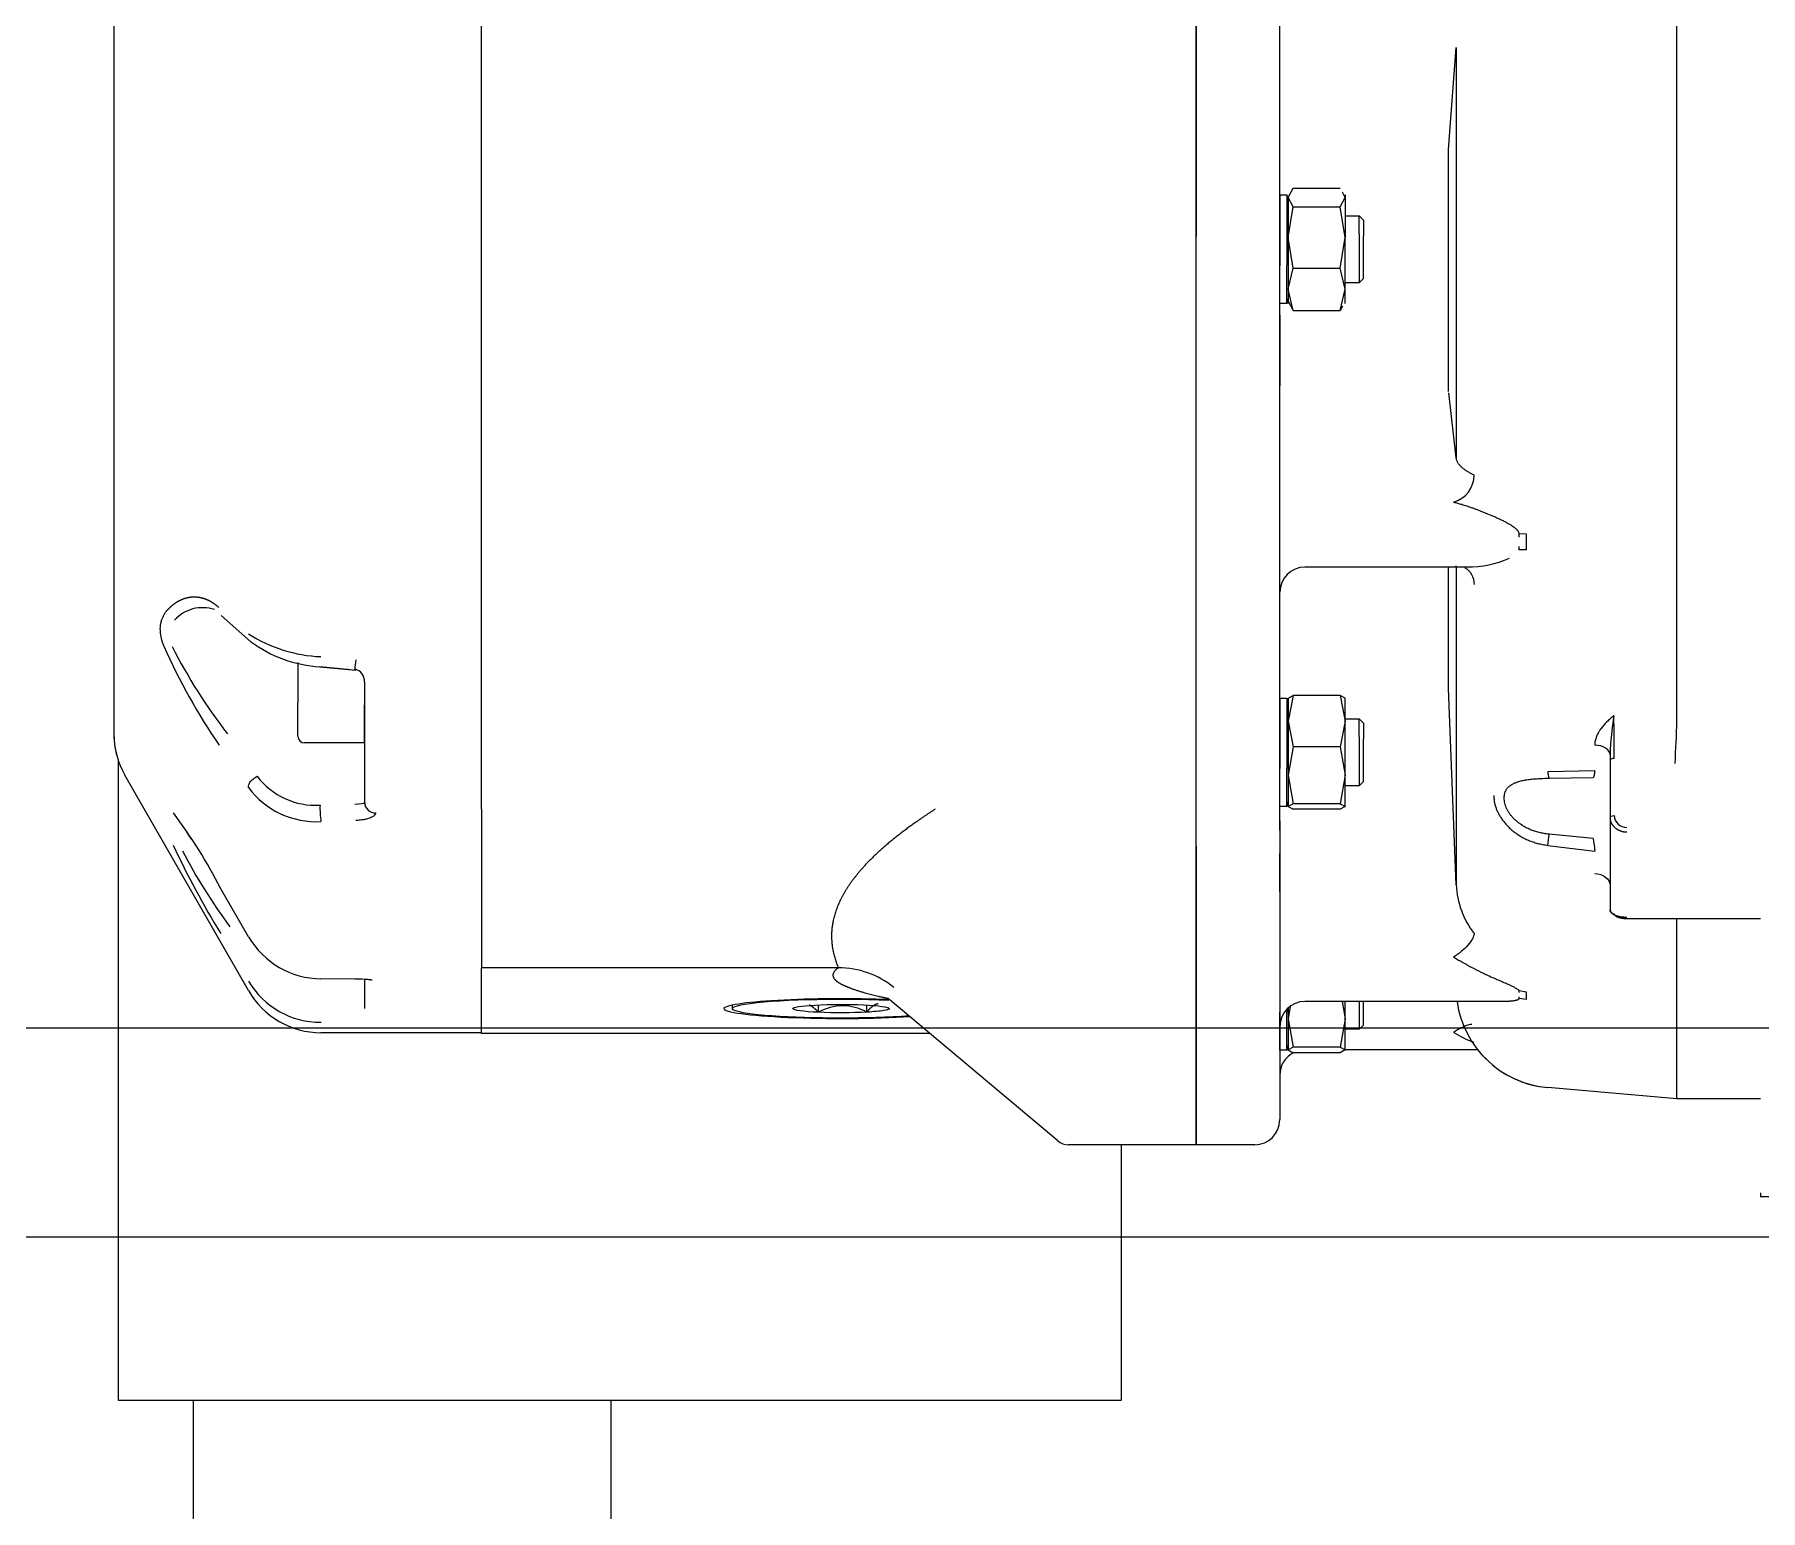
# Model space of a CAD drawing. Extents: x -599358 to 2865263, y -1062760 to 486533.
# Drawn here: x 1001224.8 to 1001549.3, y -671529.7 to -671252.1 of the extents above; entities that cross this region are included whole.
import ezdxf

# ---------------------------------------------------------------- set-up
doc = ezdxf.new("R2010")
doc.units = 0
for name, color, linetype in [('A-LIN-V', 9, 'Continuous'), ('EWHS5T6M-1', 7, 'Continuous'), ('EWHS5T6M-3', 7, 'Continuous'), ('FHSGH10105-主梁-06', 7, 'Continuous'), ('取电臂', 7, 'Continuous')]:
    doc.layers.add(name, color=color, linetype=linetype)

# ---------------------------------------------------------------- blocks, each defined once
blk = doc.blocks.new('G$C20E3758E-M')
at = {"layer": 'EWHS5T6M-1', "color": 3, "linetype": 'Continuous'}
for p, q in [((-1437.81, 2799.8), (-1437.81, 2723.15)), ((-1437.81, 2799.8), (-1437.81, 2723.15)), ((-1317.82, 2753.73), (-1317.82, 2723.15)), ((-1317.82, 2753.73), (-1317.82, 2723.15)), ((-1429.81, 2723.15), (-1357.82, 2723.15)), ((-1429.81, 2723.15), (-1428.81, 2723.15)), ((-1378.82, 2723.15), (-1357.82, 2723.15))]:
    blk.add_line(p, q, dxfattribs=at)
at = {"layer": 'EWHS5T6M-3', "color": 3, "linetype": 'Continuous'}
for p, q in [((-1308.83, 2953.71), (-1308.83, 2862.43)), ((-1308.83, 2789.45), (-1308.83, 2953.71)), ((-1298.83, 2791.38), (-1298.83, 2950.71)), ((-1438.31, 2936.96), (-1438.31, 2823.78)), ((-1438.31, 2936.96), (-1438.31, 2823.78)), ((-1394.32, 2811.78), (-1394.32, 2937.7)), ((-1394.32, 2811.78), (-1394.32, 2937.04)), ((-1251.33, 2804.45), (-1251.33, 2916.24)), ((-1278.65, 2872.83), (-1277.73, 2885.06)), ((-1277.73, 2885.06), (-1277.73, 2835.94)), ((-1278.65, 2843.9), (-1278.65, 2872.83)), ((-1297.83, 2867.11), (-1297.25, 2868.24)), ((-1297.25, 2868.24), (-1291.61, 2868.24)), ((-1298.83, 2867.41), (-1298.83, 2858.95)), ((-1298.83, 2867.41), (-1298, 2867.41)), ((-1298, 2867.41), (-1298, 2858.95)), ((-1298, 2867.41), (-1297.83, 2866.71)), ((-1297.25, 2865.98), (-1297.83, 2867.11)), ((-1297.83, 2867.11), (-1297.83, 2862.31)), ((-1297.83, 2862.31), (-1297.25, 2865.98)), ((-1297.25, 2865.98), (-1291.61, 2865.98)), ((-1291.61, 2865.98), (-1291.03, 2867.11)), ((-1291.03, 2862.31), (-1291.61, 2865.98)), ((-1291.03, 2867.11), (-1291.34, 2867.73)), ((-1291.03, 2867.41), (-1291.03, 2867.11)), ((-1291.03, 2867.11), (-1291.03, 2862.31)), ((-1291.03, 2864.91), (-1289.33, 2864.91)), ((-1289.33, 2862.76), (-1289.33, 2864.91)), ((-1289.33, 2864.91), (-1288.83, 2864.41)), ((-1288.83, 2864.41), (-1288.83, 2862.53)), ((-1308.83, 2753.73), (-1308.83, 2862.43)), ((-1297.25, 2858.65), (-1297.83, 2862.31)), ((-1297.83, 2862.31), (-1297.83, 2856.12)), ((-1291.61, 2858.65), (-1291.03, 2862.31)), ((-1291.03, 2856.12), (-1291.03, 2862.31)), ((-1289.33, 2862.76), (-1289.33, 2856.91)), ((-1288.83, 2857.41), (-1288.83, 2862.53)), ((-1298.83, 2854.41), (-1298.83, 2858.95)), ((-1298, 2854.41), (-1298, 2858.95)), ((-1297.83, 2856.12), (-1297.25, 2858.65)), ((-1297.25, 2858.65), (-1291.61, 2858.65)), ((-1291.03, 2856.12), (-1291.61, 2858.65)), ((-1297.83, 2856.12), (-1297.83, 2854.41)), ((-1297.25, 2853.58), (-1297.83, 2856.12)), ((-1291.61, 2853.58), (-1291.03, 2856.12)), ((-1289.33, 2856.91), (-1291.03, 2856.91)), ((-1291.03, 2854.41), (-1291.03, 2856.12)), ((-1288.83, 2857.41), (-1289.33, 2856.91)), ((-1298, 2854.41), (-1298.83, 2854.41)), ((-1297.83, 2855.11), (-1298, 2854.41)), ((-1297.83, 2854.71), (-1297.25, 2853.58)), ((-1297.25, 2853.58), (-1291.61, 2853.58)), ((-1291.34, 2854.09), (-1291.61, 2853.58)), ((-1298.83, 2853.03), (-1298.83, 2844.57)), ((-1298.83, 2840.03), (-1298.83, 2844.57)), ((-1277.73, 2835.94), (-1278.63, 2843.72)), ((-1270.23, 2826.86), (-1270.24, 2826.46)), ((-1269.33, 2826.79), (-1270.23, 2826.86)), ((-1269.33, 2824.94), (-1269.33, 2826.79)), ((-1270.24, 2825.35), (-1270.23, 2824.95)), ((-1269.33, 2824.94), (-1270.23, 2824.95)), ((-1438.31, 2823.78), (-1438.31, 2809.94)), ((-1438.31, 2823.78), (-1438.31, 2809.94)), ((-1276.42, 2822.86), (-1295.83, 2822.86)), ((-1278.65, 2818.21), (-1278.65, 2822.86)), ((-1277.78, 2823.03), (-1277.73, 2822.6)), ((-1277.73, 2822.6), (-1277.73, 2801.27)), ((-1421.94, 2813.93), (-1425.48, 2817.07)), ((-1278.65, 2808.34), (-1278.65, 2818.21)), ((-1416.31, 2811.45), (-1416.31, 2806.61)), ((-1413.66, 2810.91), (-1409.79, 2810.55)), ((-1410.34, 2810.6), (-1413.66, 2810.91)), ((-1409.77, 2810.54), (-1410.34, 2810.6)), ((-1409.38, 2810.5), (-1409.8, 2810.54)), ((-1394.32, 2793.9), (-1394.32, 2811.78)), ((-1394.32, 2793.9), (-1394.32, 2811.78)), ((-1438.31, 2809.94), (-1438.31, 2802.92)), ((-1438.31, 2809.94), (-1438.31, 2802.92)), ((-1408.32, 2809.11), (-1408.32, 2795.12)), ((-1408.32, 2809.08), (-1408.32, 2806.37)), ((-1277.73, 2784.83), (-1278.65, 2808.34)), ((-1416.31, 2802.62), (-1416.31, 2806.61)), ((-1408.32, 2801.82), (-1408.32, 2806.37)), ((-1298.83, 2807.19), (-1298.83, 2798.74)), ((-1298.83, 2807.19), (-1298, 2807.19)), ((-1298, 2807.19), (-1298, 2798.74)), ((-1298, 2807.19), (-1297.83, 2806.49)), ((-1297.25, 2807.5), (-1297.83, 2804.42)), ((-1297.83, 2807.19), (-1297.83, 2804.42)), ((-1297.74, 2807.22), (-1297.25, 2807.5)), ((-1291.61, 2807.5), (-1297.25, 2807.5)), ((-1291.03, 2807.17), (-1291.61, 2807.5)), ((-1291.61, 2807.5), (-1291.03, 2804.42)), ((-1291.03, 2804.42), (-1291.03, 2807.19)), ((-1416.31, 2804.86), (-1416.32, 2804.85)), ((-1297.83, 2804.42), (-1297.25, 2801.35)), ((-1297.83, 2804.42), (-1297.83, 2797.95)), ((-1291.03, 2804.42), (-1291.61, 2801.35)), ((-1291.03, 2804.69), (-1289.33, 2804.69)), ((-1291.03, 2797.95), (-1291.03, 2804.42)), ((-1289.33, 2802.54), (-1289.33, 2804.69)), ((-1289.33, 2804.69), (-1288.83, 2804.19)), ((-1288.83, 2804.19), (-1288.83, 2802.31)), ((-1251.33, 2804.44), (-1251.33, 2804.45)), ((-1289.33, 2802.54), (-1289.33, 2796.7)), ((-1288.83, 2797.2), (-1288.83, 2802.31)), ((-1408.32, 2801.82), (-1415.51, 2801.82)), ((-1297.25, 2801.35), (-1297.83, 2797.95)), ((-1291.61, 2801.35), (-1297.25, 2801.35)), ((-1291.61, 2801.35), (-1291.03, 2797.95)), ((-1277.73, 2801.27), (-1277.73, 2784.83)), ((-1259.33, 2800.45), (-1259.33, 2799.72)), ((-1437.81, 2799.8), (-1437.81, 2723.15)), ((-1437.81, 2799.8), (-1437.81, 2723.15)), ((-1422.22, 2772.17), (-1436.99, 2797.95)), ((-1408.32, 2797.91), (-1408.32, 2795.12)), ((-1298.83, 2794.2), (-1298.83, 2798.74)), ((-1298, 2794.2), (-1298, 2798.74)), ((-1297.83, 2797.95), (-1297.25, 2794.55)), ((-1297.83, 2797.95), (-1297.83, 2794.22)), ((-1291.03, 2797.95), (-1291.61, 2794.55)), ((-1291.03, 2794.22), (-1291.03, 2797.95)), ((-1261.16, 2798.49), (-1266.78, 2798.38)), ((-1259.33, 2799.72), (-1259.33, 2792.88)), ((-1289.33, 2796.7), (-1291.03, 2796.7)), ((-1288.83, 2797.2), (-1289.33, 2796.7)), ((-1266.61, 2797.6), (-1261.33, 2797.68)), ((-1408.32, 2795.12), (-1408.32, 2794.67)), ((-1394.32, 2793.9), (-1394.32, 2775.35)), ((-1394.32, 2793.9), (-1394.32, 2774.9)), ((-1298, 2794.2), (-1298.83, 2794.2)), ((-1297.83, 2794.9), (-1298, 2794.2)), ((-1297.25, 2794.55), (-1297.83, 2794.22)), ((-1297.83, 2794.22), (-1297.25, 2793.89)), ((-1297.83, 2794.2), (-1297.83, 2794.22)), ((-1291.61, 2794.55), (-1297.25, 2794.55)), ((-1291.61, 2793.89), (-1297.25, 2793.89)), ((-1291.61, 2794.55), (-1291.03, 2794.22)), ((-1291.03, 2794.22), (-1291.61, 2793.89)), ((-1298.83, 2792.48), (-1298.83, 2788.57)), ((-1259.33, 2792.88), (-1259.33, 2781.84)), ((-1298.83, 2791.38), (-1298.83, 2756.73)), ((-1266.78, 2789.56), (-1261.16, 2788.85)), ((-1261.33, 2790.37), (-1266.61, 2790.88)), ((-1308.83, 2789.45), (-1308.83, 2753.73)), ((-1298.83, 2784.03), (-1298.83, 2788.57)), ((-1422.2, 2778.62), (-1425.51, 2784.36)), ((-1241.33, 2780.78), (-1257.33, 2780.78)), ((-1251.33, 2759.23), (-1251.33, 2780.78)), ((-1298.83, 2778.04), (-1298.83, 2769.59)), ((-1409.48, 2773.55), (-1413.55, 2773.58)), ((-1408.32, 2773.51), (-1408.32, 2770.05)), ((-1351.65, 2774.9), (-1394.32, 2774.9)), ((-1394.32, 2767.06), (-1394.32, 2774.9)), ((-1394.32, 2767.18), (-1394.32, 2774.79)), ((-1351.65, 2774.9), (-1351.64, 2774.9)), ((-1325.38, 2754.2), (-1345.45, 2771.03)), ((-1270.23, 2772.14), (-1270.24, 2771.95)), ((-1270.24, 2771.41), (-1270.23, 2771.22)), ((-1269.33, 2772), (-1270.23, 2772.14)), ((-1269.33, 2771.11), (-1270.23, 2771.22)), ((-1269.33, 2771.11), (-1269.33, 2772)), ((-1364.32, 2770.02), (-1364.32, 2770.48)), ((-1354.02, 2769.58), (-1354.02, 2770.47)), ((-1348.25, 2769.6), (-1348.25, 2770.45)), ((-1298.83, 2765.04), (-1298.83, 2769.59)), ((-1298, 2769.94), (-1298, 2769.59)), ((-1298, 2765.04), (-1298, 2769.59)), ((-1297.58, 2770.24), (-1297.83, 2768.8)), ((-1297.83, 2770.11), (-1297.83, 2768.8)), ((-1271.85, 2770.88), (-1295.83, 2770.88)), ((-1291.38, 2770.88), (-1291.03, 2768.8)), ((-1291.03, 2768.8), (-1291.03, 2770.88)), ((-1289.33, 2770.88), (-1289.33, 2767.54)), ((-1288.83, 2768.04), (-1288.83, 2770.88)), ((-1394.32, 2767.14), (-1413.54, 2767.14)), ((-1340.71, 2767.06), (-1394.32, 2767.06)), ((-1297.83, 2768.8), (-1297.83, 2765.07)), ((-1297.83, 2768.8), (-1297.25, 2765.39)), ((-1291.03, 2768.8), (-1291.61, 2765.39)), ((-1291.03, 2765.07), (-1291.03, 2768.8)), ((-1289.33, 2767.54), (-1291.03, 2767.54)), ((-1288.83, 2768.04), (-1289.33, 2767.54)), ((-1298, 2765.04), (-1298.83, 2765.04)), ((-1297.83, 2765.74), (-1298, 2765.04)), ((-1297.25, 2765.39), (-1297.83, 2765.07)), ((-1297.83, 2765.04), (-1297.83, 2765.07)), ((-1297.83, 2765.07), (-1297.25, 2764.74)), ((-1291.61, 2765.39), (-1297.25, 2765.39)), ((-1291.61, 2765.39), (-1291.03, 2765.07)), ((-1291.03, 2765.07), (-1291.61, 2764.74)), ((-1291.03, 2765.07), (-1291.61, 2764.74)), ((-1275.13, 2765.07), (-1291.03, 2765.07)), ((-1275.13, 2765.07), (-1291.03, 2765.07)), ((-1291.61, 2764.74), (-1297.25, 2764.74)), ((-1291.61, 2764.74), (-1297.19, 2764.74)), ((-1298.83, 2762.07), (-1298.83, 2756.73)), ((-1251.33, 2759.23), (-1266.78, 2760.58)), ((-1251.33, 2759.23), (-1266.78, 2760.58)), ((-1241.33, 2759.23), (-1251.33, 2759.23)), ((-1241.33, 2759.23), (-1251.33, 2759.23)), ((-1308.83, 2753.73), (-1324.1, 2753.73)), ((-1317.82, 2753.73), (-1317.82, 2723.15)), ((-1317.82, 2753.73), (-1317.82, 2723.15)), ((-1308.83, 2753.73), (-1317.82, 2753.73)), ((-1301.83, 2753.73), (-1308.83, 2753.73)), ((-1301.83, 2753.73), (-1308.83, 2753.73)), ((-1241.33, 2747.95), (-1241.33, 2747.5)), ((-1241.33, 2747.95), (-1241.33, 2747.5)), ((-1051.35, 2747.5), (-1241.33, 2747.5)), ((-1051.35, 2747.5), (-1241.33, 2747.5)), ((-1437.81, 2723.15), (-1429.81, 2723.15)), ((-1437.81, 2723.15), (-1429.81, 2723.15)), ((-1429.81, 2723.15), (-1325.82, 2723.15)), ((-1429.81, 2723.15), (-1428.81, 2723.15)), ((-1378.82, 2723.15), (-1325.82, 2723.15)), ((-1325.82, 2723.15), (-1317.82, 2723.15)), ((-1325.82, 2723.15), (-1317.82, 2723.15))]:
    blk.add_line(p, q, dxfattribs=at)
for centre, radius, start, end in [((-1279.02, 2833.92), 3.44, 286.5513, 359.1466), ((-1295.83, 2819.86), 3, 90, 180), ((-1276.38, 2835.54), 12.65, 269.7868, 293.4148), ((-1427.72, 2813.53), 4.48, 71.1936, 138.4383), ((-1412.81, 2829.56), 17.43, 237.4046, 267.6019), ((-1363.36, 2844.19), 75.55, 204.0613, 214.3547), ((-1374.83, 2841.84), 63.28, 206.7573, 217.9644), ((-1412.71, 2826.49), 15.58, 233.5738, 266.5147), ((-1216.53, 2798.58), 42.84, 171.2625, 177.4992), ((-2079.9, 2795.54), 821.09, 0.30865, 0.66611), ((-1471.82, 2811.31), 220.6, 356.89, 358.2177), ((-1428.31, 2802.92), 10, 180, 209.8108), ((-1428.31, 2802.92), 10, 180, 198.1949), ((-1415.51, 2802.62), 0.8, 180, 270), ((-1414.19, 2803.14), 8.78, 217.2105, 273.513), ((-1264.41, 2798.5), 2.38, 182.9811, 202.2857), ((-1414.1, 2802.46), 10.07, 216.4977, 273.1977), ((-1403.42, 2793.97), 10.24, 177.7884, 188.8137), ((-1407.05, 2794.71), 1.26, 181.8362, 271.7254), ((-1481.06, 2755.92), 62.4, 27.1154, 36.9652), ((-1257.37, 2793.17), 1.46, 181.5469, 271.5974), ((-1342.72, 2830.31), 97.41, 204.7089, 211.7891), ((-1819.01, 2862.66), 557.05, 352.4592, 352.5971), ((-1060.95, 2812.51), 201.6, 186.3031, 186.7393), ((-1370.57, 2819.89), 67.13, 207.4923, 216.6533), ((-1267.63, 2785.27), 10.11, 182.5089, 218.1426), ((-1258.84, 2781.86), 0.486, 181.8362, 271.7254), ((-1413.47, 2783.67), 10.08, 210.0324, 269.5936), ((-1413.62, 2778.31), 9.93, 210.2728, 270.4824), ((-1351.65, 2764.41), 10.5, 50.834, 89.9004), ((-1413.54, 2777.14), 10, 209.8108, 270), ((-1351.12, 2764.49), 5.86, 60.694, 119.6827), ((-1295.83, 2767.88), 3, 90, 180), ((-1265.74, 2772.53), 12, 187.9295, 265), ((-1271.1, 2778.27), 13.09, 238.0128, 249.6984), ((-1265.74, 2772.53), 12, 218.4661, 265), ((-1295.83, 2762.07), 3, 117.1281, 180), ((-1295.83, 2762.07), 3, 117.1281, 180), ((-1301.83, 2756.73), 3, 270, 0), ((-1301.83, 2756.73), 3, 270, 0), ((-1324.1, 2755.73), 2, 230, 270)]:
    blk.add_arc(centre, radius, start, end, dxfattribs=at)
at = {"layer": 'EWHS5T6M-3', "color": 3, "linetype": 'Continuous', "extrusion": (0, 0, -1)}
for centre, major_axis, ratio, start_param, end_param in [((-1278.04, 2820.13), (-1.19, -2.75), 0.783089, 3.209194, 4.163104), ((-1409.39, 2811.81), (0.12, 1.29), 0.00447, 1.617607, 3.576156), ((-1258.83, 2792.88), (0.5, 0), 0.5, 3.141593, 4.712389), ((-1261.33, 2784.77), (-2, 0), 0.721105, 1.658063, 3.14162), ((-1351.32, 2770.02), (14, 0), 0.087156, 3.141593, 5.13954), ((-1351.32, 2770.02), (-13, 0), 0.087156, 0.485902, 2.024816), ((-1351.32, 2770.02), (13, 0), 0.087156, 0.894834, 3.627495), ((-1351.32, 2770.02), (-14, 0), 0.087156, 4.081811, 6.283185), ((-1351.32, 2770.02), (5.77, 0), 0.087156, 3.103896, 4.151094), ((-1351.32, 2770.02), (-5.77, 0), 0.087156, 5.198291, 6.245489), ((-1351.32, 2770.02), (-5.77, 0), 0.087156, 1.009501, 2.056699), ((-1351.32, 2770.02), (5.77, 0), 0.087156, 1.009501, 2.056699), ((-1351.32, 2770.02), (5.77, 0), 0.087156, 5.198291, 6.245489), ((-1351.32, 2770.02), (5.77, 0), 0.087156, 0.485902, 1.009501), ((-1351.32, 2770.02), (-5.77, 0), 0.087156, 3.103896, 3.627495)]:
    blk.add_ellipse(centre, major_axis=major_axis, ratio=ratio, start_param=start_param, end_param=end_param, dxfattribs=at)
at = {"layer": 'EWHS5T6M-3', "color": 3, "linetype": 'Continuous'}
for points, degree, knots in [([(-1275.58, 2833.87), (-1275.64, 2833.9), (-1275.78, 2833.97), (-1275.97, 2834.06), (-1276.15, 2834.16), (-1276.33, 2834.27), (-1276.5, 2834.37), (-1276.65, 2834.48), (-1276.8, 2834.59), (-1276.94, 2834.7), (-1277.08, 2834.82), (-1277.2, 2834.93), (-1277.3, 2835.05), (-1277.4, 2835.17), (-1277.49, 2835.3), (-1277.56, 2835.42), (-1277.62, 2835.55), (-1277.67, 2835.68), (-1277.71, 2835.81), (-1277.72, 2835.89), (-1277.73, 2835.94)], 3, [0, 0, 0, 0, 0.051218, 0.102946, 0.155185, 0.207934, 0.261194, 0.314965, 0.369245, 0.424036, 0.479338, 0.535149, 0.591471, 0.648303, 0.705645, 0.763497, 0.821858, 0.880729, 0.94011, 1, 1, 1, 1]), ([(-1278.04, 2830.62), (-1277.96, 2830.61), (-1277.81, 2830.58), (-1277.57, 2830.52), (-1277.32, 2830.45), (-1277.06, 2830.38), (-1276.77, 2830.29), (-1276.48, 2830.2), (-1276.16, 2830.09), (-1275.84, 2829.98), (-1275.5, 2829.85), (-1275.14, 2829.72), (-1274.77, 2829.57), (-1274.38, 2829.42), (-1273.85, 2829.2), (-1273.23, 2828.94), (-1272.61, 2828.66), (-1272.2, 2828.46), (-1271.89, 2828.31), (-1271.63, 2828.18), (-1271.38, 2828.03), (-1271.14, 2827.88), (-1270.94, 2827.74), (-1270.76, 2827.6), (-1270.6, 2827.47), (-1270.47, 2827.34), (-1270.37, 2827.21), (-1270.3, 2827.09), (-1270.24, 2826.98), (-1270.23, 2826.9), (-1270.23, 2826.86)], 3, [0, 0, 0, 0, 0.029067, 0.059684, 0.091862, 0.125608, 0.160931, 0.197836, 0.23633, 0.276416, 0.3181, 0.361385, 0.406275, 0.452773, 0.500881, 0.599221, 0.673537, 0.723826, 0.750087, 0.785131, 0.817481, 0.847172, 0.87425, 0.898774, 0.920826, 0.940518, 0.958006, 0.973514, 0.987363, 1, 1, 1, 1]), ([(-1425.75, 2818.02), (-1426.13, 2818.35), (-1426.52, 2818.6), (-1426.92, 2818.85), (-1427.33, 2819.01), (-1427.74, 2819.16), (-1428.16, 2819.23), (-1428.58, 2819.29), (-1428.99, 2819.26), (-1429.41, 2819.23), (-1429.82, 2819.1), (-1430.22, 2818.97), (-1430.62, 2818.76), (-1431.01, 2818.54), (-1431.38, 2818.23), (-1431.75, 2817.92), (-1432.09, 2817.53)], 2, [0, 0, 0, 0.125, 0.125, 0.25, 0.25, 0.375, 0.375, 0.5, 0.5, 0.625, 0.625, 0.75, 0.75, 0.875, 0.875, 1, 1, 1]), ([(-1432.09, 2817.53), (-1432.12, 2817.48), (-1432.2, 2817.38), (-1432.3, 2817.22), (-1432.39, 2817.06), (-1432.48, 2816.89), (-1432.55, 2816.73), (-1432.61, 2816.56), (-1432.67, 2816.38), (-1432.71, 2816.21), (-1432.75, 2816.03), (-1432.77, 2815.85), (-1432.8, 2815.62), (-1432.8, 2815.32), (-1432.78, 2814.95), (-1432.72, 2814.57), (-1432.63, 2814.19), (-1432.51, 2813.79), (-1432.41, 2813.52), (-1432.35, 2813.39)], 3, [0, 0, 0, 0, 0.048845, 0.096906, 0.144215, 0.190808, 0.236719, 0.281986, 0.326648, 0.370744, 0.414319, 0.457414, 0.500075, 0.58118, 0.662791, 0.745199, 0.82869, 0.913537, 1, 1, 1, 1]), ([(-1408.32, 2809.11), (-1408.32, 2809.46), (-1408.44, 2809.83), (-1408.86, 2810.4), (-1409.17, 2810.6), (-1409.5, 2810.64)], 3, [0, 0, 0, 0, 0.5, 0.5, 1, 1, 1, 1]), ([(-1258.87, 2805.09), (-1259.02, 2804.97), (-1259.3, 2804.72), (-1259.84, 2804.21), (-1260.32, 2803.68), (-1260.66, 2803.17), (-1260.83, 2802.86), (-1260.95, 2802.59), (-1261.04, 2802.33), (-1261.11, 2802.07), (-1261.15, 2801.82), (-1261.15, 2801.65), (-1261.16, 2801.56)], 3, [0, 0, 0, 0, 0.125011, 0.250017, 0.499875, 0.603087, 0.677277, 0.749978, 0.814865, 0.874988, 0.937496, 1, 1, 1, 1]), ([(-1259.33, 2800.45), (-1259.33, 2800.7), (-1259.51, 2800.99), (-1260.21, 2801.42), (-1260.71, 2801.54), (-1261.16, 2801.56)], 3, [0, 0, 0, 0, 0.5, 0.5, 1, 1, 1, 1]), ([(-1258.83, 2799.97), (-1258.96, 2799.97), (-1259.09, 2799.94), (-1259.28, 2799.85), (-1259.33, 2799.78), (-1259.33, 2799.72)], 3, [0, 0, 0, 0, 0.5, 0.5, 1, 1, 1, 1]), ([(-1422.2, 2796.47), (-1422.22, 2796.57), (-1422.21, 2796.69), (-1422.13, 2796.93), (-1422.07, 2797.06), (-1421.88, 2797.31), (-1421.76, 2797.43), (-1421.49, 2797.65), (-1421.34, 2797.75), (-1421.19, 2797.83)], 3, [0, 0, 0, 0, 0.25, 0.25, 0.5, 0.5, 0.75, 0.75, 1, 1, 1, 1]), ([(-1261.16, 2798.49), (-1261.16, 2798.46), (-1261.17, 2798.39), (-1261.18, 2798.28), (-1261.2, 2798.17), (-1261.21, 2798.07), (-1261.23, 2797.96), (-1261.25, 2797.87), (-1261.28, 2797.79), (-1261.3, 2797.72), (-1261.32, 2797.69), (-1261.33, 2797.68)], 3, [0, 0, 0, 0, 0.077735, 0.163795, 0.258193, 0.360935, 0.47203, 0.591481, 0.719291, 0.855464, 1, 1, 1, 1]), ([(-1271.99, 2795.23), (-1271.98, 2795.28), (-1271.98, 2795.38), (-1271.97, 2795.53), (-1271.95, 2795.67), (-1271.92, 2795.8), (-1271.88, 2795.93), (-1271.83, 2796.05), (-1271.77, 2796.16), (-1271.71, 2796.27), (-1271.63, 2796.38), (-1271.55, 2796.48), (-1271.46, 2796.57), (-1271.36, 2796.66), (-1271.25, 2796.74), (-1271.13, 2796.82), (-1271, 2796.9), (-1270.87, 2796.97), (-1270.72, 2797.03), (-1270.57, 2797.09), (-1270.41, 2797.15), (-1270.13, 2797.24), (-1269.72, 2797.34), (-1269.14, 2797.44), (-1268.45, 2797.52), (-1267.6, 2797.57), (-1266.96, 2797.59), (-1266.61, 2797.6)], 3, [0, 0, 0, 0, 0.025288, 0.050219, 0.074845, 0.099219, 0.123396, 0.147433, 0.171387, 0.195316, 0.219278, 0.243332, 0.267533, 0.291939, 0.316604, 0.341581, 0.366922, 0.392675, 0.418887, 0.445603, 0.472864, 0.500709, 0.581938, 0.664866, 0.750426, 0.865857, 1, 1, 1, 1]), ([(-1340.05, 2793.9), (-1341.8, 2792.77), (-1343.27, 2791.68), (-1344.83, 2790.54), (-1346.12, 2789.42), (-1347.46, 2788.25), (-1348.52, 2787.1), (-1349.62, 2785.9), (-1350.42, 2784.71), (-1352.07, 2782.25), (-1352.39, 2779.82), (-1352.7, 2777.38), (-1351.65, 2774.9)], 2, [0, 0, 0, 0.125, 0.125, 0.25, 0.25, 0.375, 0.375, 0.5, 0.5, 0.75, 0.75, 1, 1, 1]), ([(-1273.24, 2795.51), (-1273.23, 2795.45), (-1273.23, 2795.33), (-1273.22, 2795.15), (-1273.2, 2794.97), (-1273.17, 2794.78), (-1273.14, 2794.6), (-1273.09, 2794.41), (-1273.04, 2794.22), (-1272.97, 2794.03), (-1272.9, 2793.84), (-1272.82, 2793.65), (-1272.72, 2793.46), (-1272.62, 2793.27), (-1272.51, 2793.07), (-1272.39, 2792.88), (-1272.26, 2792.69), (-1272.11, 2792.49), (-1271.96, 2792.3), (-1271.8, 2792.11), (-1271.62, 2791.92), (-1271.44, 2791.73), (-1271.19, 2791.49), (-1270.87, 2791.22), (-1270.47, 2790.92), (-1270.04, 2790.64), (-1269.58, 2790.39), (-1269.08, 2790.16), (-1268.55, 2789.96), (-1267.99, 2789.79), (-1267.4, 2789.65), (-1266.99, 2789.59), (-1266.78, 2789.56)], 3, [0, 0, 0, 0, 0.023596, 0.046848, 0.069813, 0.092549, 0.115115, 0.137574, 0.159988, 0.182418, 0.204926, 0.227574, 0.250421, 0.273525, 0.296943, 0.320728, 0.344931, 0.369601, 0.394784, 0.420522, 0.446855, 0.473821, 0.501454, 0.550477, 0.600634, 0.652145, 0.705215, 0.760032, 0.81677, 0.875584, 0.936618, 1, 1, 1, 1]), ([(-1266.61, 2790.88), (-1266.71, 2790.9), (-1266.92, 2790.92), (-1267.22, 2790.97), (-1267.52, 2791.03), (-1267.8, 2791.09), (-1268.08, 2791.17), (-1268.36, 2791.25), (-1268.62, 2791.34), (-1268.87, 2791.45), (-1269.12, 2791.56), (-1269.36, 2791.67), (-1269.59, 2791.8), (-1269.82, 2791.94), (-1270.03, 2792.08), (-1270.29, 2792.27), (-1270.57, 2792.5), (-1270.87, 2792.78), (-1271.13, 2793.07), (-1271.36, 2793.37), (-1271.55, 2793.68), (-1271.71, 2793.99), (-1271.83, 2794.3), (-1271.92, 2794.61), (-1271.98, 2794.93), (-1271.98, 2795.13), (-1271.99, 2795.23)], 3, [0, 0, 0, 0, 0.039878, 0.078912, 0.117144, 0.154619, 0.191384, 0.227489, 0.262988, 0.297935, 0.332389, 0.366411, 0.400064, 0.433413, 0.466526, 0.499471, 0.55456, 0.607472, 0.65855, 0.708176, 0.756766, 0.804764, 0.852628, 0.900824, 0.949803, 1, 1, 1, 1]), ([(-1407.02, 2793.45), (-1407.02, 2793.43), (-1407.02, 2793.4), (-1407.03, 2793.33), (-1407.07, 2793.27), (-1407.12, 2793.19), (-1407.22, 2793.08), (-1407.4, 2792.96), (-1407.69, 2792.83), (-1408.03, 2792.72), (-1408.4, 2792.63), (-1408.79, 2792.58), (-1409.1, 2792.55), (-1409.3, 2792.54), (-1409.39, 2792.53)], 3, [0, 0, 0, 0, 0.040091, 0.085599, 0.136434, 0.192536, 0.253873, 0.39572, 0.505375, 0.612356, 0.753804, 0.848833, 0.930864, 1, 1, 1, 1]), ([(-1259.33, 2792.88), (-1259.33, 2792.84), (-1259.33, 2792.76), (-1259.31, 2792.65), (-1259.29, 2792.54), (-1259.26, 2792.44), (-1259.23, 2792.33), (-1259.18, 2792.23), (-1259.13, 2792.14), (-1259.08, 2792.05), (-1259.01, 2791.96), (-1258.95, 2791.88), (-1258.88, 2791.8), (-1258.8, 2791.73), (-1258.72, 2791.66), (-1258.64, 2791.6), (-1258.56, 2791.54), (-1258.47, 2791.48), (-1258.39, 2791.43), (-1258.3, 2791.39), (-1258.21, 2791.35), (-1258.12, 2791.31), (-1258.03, 2791.28), (-1257.94, 2791.25), (-1257.85, 2791.22), (-1257.76, 2791.2), (-1257.67, 2791.19), (-1257.58, 2791.18), (-1257.5, 2791.17), (-1257.41, 2791.16), (-1257.36, 2791.16), (-1257.33, 2791.16)], 3, [0, 0, 0, 0, 0.043815, 0.086945, 0.129389, 0.171151, 0.212229, 0.252628, 0.292346, 0.331388, 0.369753, 0.407445, 0.444466, 0.480818, 0.516503, 0.551525, 0.585887, 0.619591, 0.652642, 0.685043, 0.716798, 0.747913, 0.778391, 0.808237, 0.837458, 0.866059, 0.894046, 0.921426, 0.948207, 0.974395, 1, 1, 1, 1]), ([(-1257.33, 2780.94), (-1257.38, 2780.94), (-1257.47, 2780.94), (-1257.61, 2780.94), (-1257.75, 2780.95), (-1257.89, 2780.97), (-1258.03, 2780.99), (-1258.16, 2781.02), (-1258.29, 2781.05), (-1258.42, 2781.08), (-1258.54, 2781.12), (-1258.66, 2781.16), (-1258.77, 2781.21), (-1258.88, 2781.26), (-1258.98, 2781.33), (-1259.09, 2781.41), (-1259.19, 2781.5), (-1259.26, 2781.6), (-1259.32, 2781.72), (-1259.33, 2781.8), (-1259.33, 2781.84)], 3, [0, 0, 0, 0, 0.043817, 0.087902, 0.132274, 0.176955, 0.221965, 0.267323, 0.313047, 0.359156, 0.405668, 0.4526, 0.499967, 0.551187, 0.60913, 0.673811, 0.745237, 0.823412, 0.908334, 1, 1, 1, 1]), ([(-1258.83, 2781.37), (-1258.83, 2781.27), (-1258.72, 2781.17), (-1258.67, 2781.12), (-1258.59, 2781.07), (-1258.52, 2781.02), (-1258.42, 2780.99), (-1258.31, 2780.95), (-1258.19, 2780.91), (-1258.07, 2780.88), (-1257.93, 2780.86), (-1257.84, 2780.84), (-1257.74, 2780.83), (-1257.54, 2780.81), (-1257.33, 2780.81)], 2, [0, 0, 0, 0.25, 0.25, 0.375, 0.375, 0.5, 0.5, 0.625, 0.625, 0.75, 0.75, 0.833333, 0.833333, 1, 1, 1]), ([(-1275.58, 2779.03), (-1275.59, 2778.84), (-1275.67, 2778.62), (-1275.93, 2778.14), (-1276.11, 2777.88), (-1276.56, 2777.36), (-1276.83, 2777.1), (-1277.41, 2776.61), (-1277.73, 2776.38), (-1278.04, 2776.19)], 3, [0, 0, 0, 0, 0.25, 0.25, 0.5, 0.5, 0.75, 0.75, 1, 1, 1, 1]), ([(-1278.04, 2776.19), (-1277.96, 2776.14), (-1277.81, 2776.05), (-1277.57, 2775.91), (-1277.32, 2775.76), (-1277.06, 2775.61), (-1276.77, 2775.45), (-1276.48, 2775.28), (-1276.16, 2775.11), (-1275.84, 2774.94), (-1275.5, 2774.76), (-1275.14, 2774.58), (-1274.77, 2774.39), (-1274.38, 2774.2), (-1273.85, 2773.95), (-1273.23, 2773.68), (-1272.61, 2773.41), (-1272.2, 2773.23), (-1271.89, 2773.1), (-1271.63, 2772.99), (-1271.38, 2772.87), (-1271.14, 2772.77), (-1270.94, 2772.66), (-1270.76, 2772.57), (-1270.6, 2772.48), (-1270.47, 2772.4), (-1270.37, 2772.33), (-1270.3, 2772.26), (-1270.24, 2772.2), (-1270.23, 2772.16), (-1270.23, 2772.14)], 3, [0, 0, 0, 0, 0.029065, 0.059681, 0.091858, 0.125603, 0.160926, 0.197831, 0.236324, 0.276411, 0.318095, 0.361381, 0.406272, 0.45277, 0.50088, 0.599222, 0.673538, 0.723826, 0.750086, 0.785132, 0.817484, 0.847177, 0.874255, 0.89878, 0.920832, 0.940524, 0.958011, 0.973518, 0.987365, 1, 1, 1, 1]), ([(-1407.41, 2773.43), (-1407.41, 2773.43), (-1407.42, 2773.43), (-1407.49, 2773.44), (-1407.73, 2773.47), (-1408.21, 2773.51), (-1408.86, 2773.54), (-1409.28, 2773.55), (-1409.48, 2773.55)], 3, [0.4127267, 0.4127267, 0.4127267, 0.4127267, 0.4325468, 0.4958555, 0.5912118, 0.726311, 0.893279, 1, 1, 1, 1]), ([(-1351.64, 2774.9), (-1353.09, 2773.94), (-1351.33, 2772.97), (-1350.89, 2772.74), (-1350.26, 2772.5), (-1349.64, 2772.26), (-1348.84, 2772.03), (-1347.54, 2771.64), (-1345.73, 2771.25)], 2, [0, 0, 0, 0.5, 0.5, 0.625, 0.625, 0.75, 0.75, 0.9651205, 0.9651205, 0.9651205]), ([(-1345.43, 2771.02), (-1345.55, 2771.12), (-1345.68, 2771.24), (-1345.7, 2771.28), (-1345.69, 2771.29)], 3, [0, 0, 0, 0, 0.0924354, 0.1357639, 0.1357639, 0.1357639, 0.1357639]), ([(-1270.23, 2771.22), (-1270.23, 2771.21), (-1270.23, 2771.19), (-1270.24, 2771.16), (-1270.27, 2771.13), (-1270.3, 2771.1), (-1270.34, 2771.08), (-1270.39, 2771.05), (-1270.45, 2771.03), (-1270.52, 2771.01), (-1270.6, 2770.99), (-1270.69, 2770.97), (-1270.79, 2770.95), (-1270.89, 2770.93), (-1271.01, 2770.92), (-1271.13, 2770.91), (-1271.27, 2770.9), (-1271.41, 2770.89), (-1271.57, 2770.88), (-1271.71, 2770.88), (-1271.81, 2770.88), (-1271.85, 2770.88)], 3, [0, 0, 0, 0, 0.0069116, 0.0141137, 0.0217356, 0.0298867, 0.0386568, 0.0481179, 0.0583273, 0.0693308, 0.081165, 0.0938592, 0.1074372, 0.1219183, 0.1373187, 0.1536516, 0.1709282, 0.1891578, 0.2083486, 0.2285073, 0.2427241, 0.2427241, 0.2427241, 0.2427241]), ([(-1354.02, 2769.58), (-1354.41, 2770), (-1354.76, 2770.23), (-1354.95, 2770.36), (-1355.14, 2770.45)], 2, [0, 0, 0, 0.25, 0.25, 0.3701268, 0.3701268, 0.3701268]), ([(-1346.9, 2770.59), (-1347.23, 2770.54), (-1347.59, 2770.26), (-1347.9, 2770.03), (-1348.25, 2769.6)], 2, [0, 0, 0, 0.5, 0.5, 1, 1, 1]), ([(-1275.87, 2768.13), (-1275.99, 2768.13), (-1276.15, 2768.1), (-1276.56, 2767.97), (-1276.83, 2767.86), (-1277.41, 2767.56), (-1277.73, 2767.38), (-1278.04, 2767.17)], 3, [0.2947245, 0.2947245, 0.2947245, 0.2947245, 0.5, 0.5, 0.75, 0.75, 0.9999713, 0.9999713, 0.9999713, 0.9999713])]:
    blk.add_open_spline(points, degree=degree, knots=knots, dxfattribs=at)
for points in [[(-1409.5, 2794.5), (-1408.84, 2794.51), (-1408.32, 2794.58), (-1408.32, 2794.67)], [(-1429.06, 2790.32), (-1429.26, 2790.64), (-1429.43, 2790.92), (-1429.58, 2791.17)]]:
    blk.add_open_spline(points, degree=3, dxfattribs=at)
at = {"layer": 'FHSGH10105-主梁-06', "color": 3, "linetype": 'Continuous'}
for p, q in [((-4195.59, 2767.7), (1105.4, 2767.7)), ((-4325.26, 2742.7), (1105.4, 2742.7))]:
    blk.add_line(p, q, dxfattribs=at)
at = {"layer": '取电臂', "color": 3, "linetype": 'Continuous'}
for p, q in [((-1428.81, 2609.17), (-1428.81, 2723.15)), ((-1428.81, 2609.17), (-1428.81, 2723.15)), ((-1378.82, 2609.17), (-1378.82, 2723.15)), ((-1378.82, 2609.17), (-1378.82, 2723.15))]:
    blk.add_line(p, q, dxfattribs=at)

msp = doc.modelspace()

# ---------------------------------------------------------------- block references
at = {"layer": 'A-LIN-V', "xscale": 1.571585729816195, "yscale": 1.571585729816195, "zscale": 1.571585729816195}
msp.add_blockref('G$C20E3758E-M', (1003500.14, -675788.63), dxfattribs=at)

doc.saveas('drawing.dxf')
